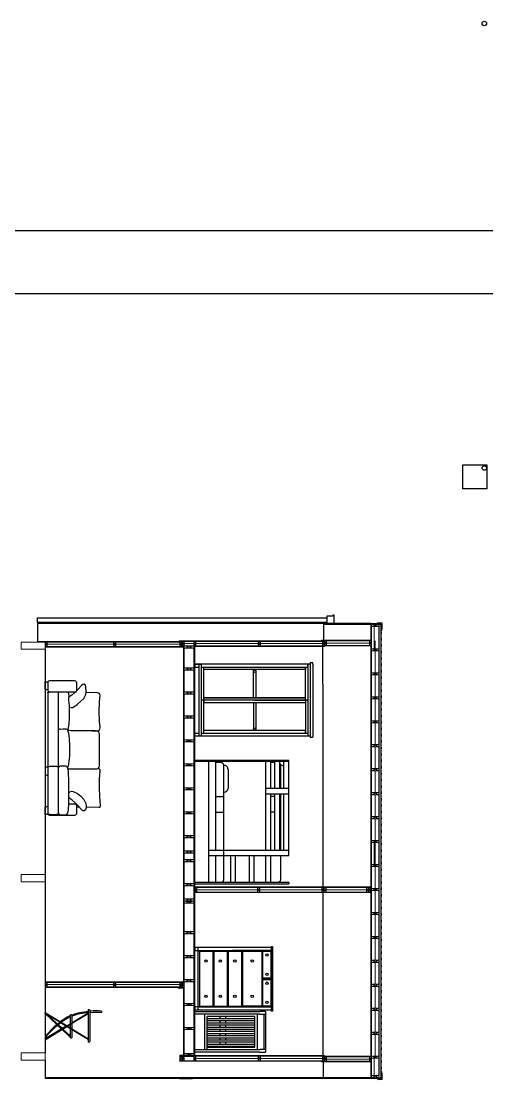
# Model space of a CAD drawing. Header units: millimetres. Extents: x -5545 to 6592, y -1722 to 1596.
# Drawn here: x 4386 to 5164, y -900 to 868 of the extents above; entities that cross this region are included whole.
import ezdxf

# ---------------------------------------------------------------- set-up
doc = ezdxf.new("R2010")
doc.units = ezdxf.units.MM
for name, color, linetype, lineweight in [('A-ANNO-SYMB', 3, 'Continuous', 18), ('A-DETL-MBND', 3, 'Continuous', 18), ('A-ELEV-IDEN', 3, 'Continuous', 18), ('A-ELEV-MBE2', 4, 'Continuous', 25), ('A-FURN', 8, 'Continuous', 18), ('A-WALL-PATT', 8, 'Continuous', 18), ('A-WALL-STUD', 3, 'Continuous', 18)]:
    doc.layers.add(name, color=color, linetype=linetype, lineweight=lineweight)
doc.layers.add('ANG010029 Angely Ludres Meridienne Object by Polantis 2012-T1', color=7, linetype='Continuous', true_color=0xf0dfcc)
doc.layers.add('ANG010029 Angely Ludres Meridienne Object by Polantis 2012-T2', color=7, linetype='Continuous', true_color=0x3b2222)
doc.layers.add('simona arzu 1', color=1, linetype='Continuous')

msp = doc.modelspace()

# ---------------------------------------------------------------- linework, layer by layer
at = {"color": 0}
for p, q in [((4890, -239.3), (4890, -176.2)), ((4426.3, -180.3), (4426.3, -855)), ((4970.3, -514.6), (4970.3, -524.2)), ((4971.3, -523.2), (4971.3, -515.6)), ((4784.3, -790.2), (4794.3, -790.2)), ((4794.3, -785.7), (4785.1, -785.7)), ((4791.4, -790.2), (4791.4, -849.2)), ((4794.3, -785.7), (4794.3, -790.2)), ((4794.3, -790.2), (4794.3, -849.2)), ((4674.5, -859.5), (4651.3, -859.5)), ((4651.3, -859.5), (4651.3, -860.6)), ((4651.3, -860.6), (4674.5, -860.6)), ((4784.3, -853.6), (4794.3, -853.6)), ((4794.3, -849.2), (4785.1, -849.2)), ((4794.3, -849.2), (4794.3, -853.6)), ((4426.3, -867), (4426.3, -898)), ((4651.3, -869.1), (4651.3, -868.1)), ((4674, -869.1), (4651.3, -869.1)), ((4891, -896.5), (4426.3, -896.5)), ((4650.6, -898), (4672.5, -898))]:
    msp.add_line(p, q, dxfattribs=at)
for p, q in [((4868.9, -205.7), (4676, -205.7)), ((4676, -205.7), (4683, -205.7)), ((4676, -205.7), (4676, -210.7)), ((4676, -210.7), (4683, -210.7)), ((4683, -205.7), (4683, -325.7)), ((4683, -205.7), (4687, -205.7)), ((4687, -205.7), (4687, -325.7)), ((4687, -210.7), (4864.9, -210.7)), ((4691, -265.7), (4691, -210.7)), ((4860.9, -265.7), (4860.9, -210.7)), ((4860.9, -210.7), (4860.9, -214.7)), ((4864.9, -210.7), (4864.9, -205.7)), ((4864.9, -205.7), (4864.9, -325.7)), ((4864.9, -210.7), (4864.9, -320.7)), ((4872.9, -203.7), (4868.9, -203.7)), ((4868.9, -203.7), (4868.9, -325.7)), ((4873, -203.7), (4872.9, -203.7)), ((4873, -205.7), (4873, -203.7)), ((4873, -205.7), (4873, -325.7)), ((4860.9, -214.7), (4691, -214.7)), ((4774, -261.7), (4774, -214.7)), ((4776, -214.7), (4778, -214.7)), ((4778, -214.7), (4778, -261.7)), ((4860.9, -261.7), (4691, -261.7)), ((4691, -261.7), (4860.9, -261.7)), ((4778, -261.7), (4774, -261.7)), ((4860.9, -265.7), (4860.9, -261.7)), ((4864.9, -265.7), (4687, -265.7)), ((4691, -320.7), (4691, -265.7)), ((4691, -265.7), (4691, -269.7)), ((4691, -269.7), (4860.9, -269.7)), ((4774, -269.7), (4774, -316.7)), ((4776, -265.7), (4864.9, -265.7)), ((4778, -269.7), (4778, -316.7)), ((4864.9, -265.7), (4860.9, -265.7)), ((4860.9, -265.7), (4860.9, -320.7)), ((4687, -316.7), (4687, -320.7)), ((4860.9, -316.7), (4691, -316.7)), ((4860.9, -320.7), (4860.9, -316.7)), ((4676, -325.7), (4676, -320.7)), ((4676, -320.7), (4683, -320.7)), ((4868.9, -325.7), (4676, -325.7)), ((4683, -325.7), (4676, -325.7)), ((4687, -320.7), (4864.9, -320.7)), ((4687, -320.7), (4691, -320.7)), ((4868.9, -325.7), (4868.9, -327.7)), ((4868.9, -327.7), (4872.9, -327.7)), ((4873, -327.7), (4872.9, -327.7)), ((4873, -325.7), (4873, -327.7)), ((4833, -366.4), (4676, -366.4)), ((4676, -366.4), (4676, -368.4)), ((4833, -368.4), (4676, -368.4)), ((4699.1, -368.4), (4699.1, -570.4)), ((4711.5, -516.7), (4711.5, -368.4)), ((4719.4, -370.1), (4711.5, -370.1)), ((4794.3, -368.4), (4794.3, -516.7)), ((4803, -413.4), (4803, -368.4)), ((4809.3, -370), (4803, -370)), ((4809.3, -368.4), (4809.3, -413.4)), ((4818, -413.4), (4818, -368.4)), ((4824.3, -368.4), (4824.3, -413.4)), ((4833, -368.4), (4833, -366.4)), ((4833, -525.4), (4833, -368.4)), ((4724.9, -565.7), (4724.9, -374.5)), ((4731.7, -381), (4731.7, -412.7)), ((4819.7, -413.4), (4819.7, -374.3)), ((4833, -413.4), (4794.3, -413.4)), ((4794.3, -422.1), (4833, -422.1)), ((4803, -516.7), (4803, -422.1)), ((4809.3, -422.1), (4809.3, -516.7)), ((4818, -516.7), (4818, -422.1)), ((4819.7, -516.7), (4819.7, -422.1)), ((4824.3, -422.1), (4824.3, -516.7)), ((4724.9, -427.1), (4711.5, -427.1)), ((4809.3, -426.9), (4803, -426.9)), ((4819.7, -426.9), (4818, -426.9)), ((4711.5, -452.7), (4724.9, -452.7)), ((4803, -452.5), (4809.3, -452.5)), ((4818, -452.5), (4819.7, -452.5)), ((4833, -516.7), (4699.1, -516.7)), ((4699.1, -525.4), (4833, -525.4)), ((4711.5, -570.4), (4711.5, -525.4)), ((4735.6, -525.4), (4735.6, -570.4)), ((4744.3, -570.4), (4744.3, -525.4)), ((4766.7, -525.4), (4766.7, -570.4)), ((4775.4, -570.4), (4775.4, -525.4)), ((4794.3, -525.4), (4794.3, -570.4)), ((4803, -570.4), (4803, -525.4)), ((4819.7, -565.6), (4819.7, -525.4)), ((4833, -570.4), (4676, -570.4)), ((4676, -570.4), (4676, -572.4)), ((4676, -572.4), (4833, -572.4)), ((4711.5, -570.1), (4719.4, -570.1)), ((4803, -570), (4814.3, -570)), ((4833, -570.4), (4833, -572.4)), ((4804, -679.2), (4676, -679.2)), ((4676, -679.2), (4676, -684.2)), ((4676, -684.2), (4683, -684.2)), ((4681, -679.2), (4681, -783.2)), ((4683, -684.2), (4804, -684.2)), ((4683, -684.2), (4723, -684.2)), ((4683, -684.2), (4705, -684.2)), ((4683, -684.2), (4707, -684.2)), ((4684, -685.2), (4684, -777.2)), ((4684, -685.2), (4706, -685.2)), ((4706, -685.2), (4706, -777.2)), ((4708, -685.2), (4708, -777.2)), ((4708, -685.2), (4730, -685.2)), ((4727, -684.2), (4749, -684.2)), ((4730, -685.2), (4730, -777.2)), ((4731, -684.2), (4755, -684.2)), ((4732, -685.2), (4732, -777.2)), ((4732, -685.2), (4754, -685.2)), ((4764, -684.2), (4739, -684.2)), ((4754, -685.2), (4754, -777.2)), ((4756, -685.2), (4756, -777.2)), ((4786, -684.2), (4761, -684.2)), ((4804, -684.2), (4786, -684.2)), ((4788, -685.2), (4788, -777.2)), ((4804, -684.2), (4789, -684.2)), ((4803, -685.2), (4790, -685.2)), ((4804, -684.2), (4803, -684.2)), ((4804, -785.2), (4804, -677.2)), ((4804, -677.2), (4806, -677.2)), ((4804, -677.2), (4804, -679.2)), ((4804, -684.2), (4804, -730.2)), ((4804, -684.2), (4804, -685.2)), ((4806, -677.2), (4806, -785.2)), ((4790, -730.2), (4803, -730.2)), ((4803, -730.2), (4790, -730.2)), ((4803, -732.2), (4790, -732.2)), ((4684, -777.2), (4706, -777.2)), ((4708, -777.2), (4730, -777.2)), ((4732, -777.2), (4754, -777.2)), ((4803, -777.2), (4790, -777.2)), ((4804, -778.2), (4804, -777.2)), ((4426.3, -788.2), (4426.3, -788.9)), ((4426.6, -789.5), (4446, -807.7)), ((4426.9, -787.9), (4447.1, -806.8)), ((4498.4, -789.6), (4463.9, -810.5)), ((4468.8, -806.1), (4468.8, -791.2)), ((4468.8, -806.1), (4468.8, -791.2)), ((4471.3, -804.6), (4471.3, -791.8)), ((4501.7, -785.6), (4502, -788.3)), ((4520.3, -785.2), (4520.3, -787.8)), ((4683, -778.2), (4676, -778.2)), ((4676, -778.2), (4676, -783.2)), ((4676, -783.2), (4804, -783.2)), ((4683, -778.2), (4804, -778.2)), ((4705, -778.2), (4727, -778.2)), ((4707, -778.2), (4731, -778.2)), ((4739, -778.2), (4714, -778.2)), ((4761, -778.2), (4736, -778.2)), ((4789, -778.2), (4764, -778.2)), ((4806, -785.2), (4804, -785.2)), ((4447.1, -808.8), (4453.9, -815.1)), ((4448.2, -807.8), (4455.1, -814.4)), ((4468.8, -813.5), (4468.8, -807.5)), ((4468.8, -813.5), (4468.8, -807.5)), ((4471.3, -815), (4471.3, -805.9)), ((4426.3, -827.7), (4426.3, -828.7)), ((4426.3, -829.2), (4426.3, -829.2)), ((4454.7, -816), (4468.8, -829.2)), ((4456, -815.2), (4468.8, -827.3)), ((4468.8, -829.2), (4468.8, -814.8)), ((4468.8, -829.8), (4468.8, -814.8)), ((4471.3, -829.2), (4471.3, -816.4))]:
    msp.add_line(p, q)
at = {"color": 1}
msp.add_xline((5840, 413.3), (1, 0), dxfattribs=at)
for points in [[(4788, -685.2), (4788, -777.2), (4756, -777.2), (4756, -685.2)], [(4803, -685.2), (4803, -730.2), (4790, -730.2), (4790, -685.2)], [(4803, -732.2), (4803, -777.2), (4790, -777.2), (4790, -732.2)]]:
    msp.add_lwpolyline(points, close=True)
for points in [[(4426.4, -789.2), (4426.3, -789.2), (4426.3, -787.8), (4426.5, -787.9)], [(4427.8, -788.7), (4451.7, -803.1)], [(4450.7, -803.9), (4431.9, -792.5)], [(4462.7, -809.8), (4498.4, -788.2), (4498.4, -789.2)], [(4461.6, -810.5), (4426.3, -831.8), (4426.3, -833.1), (4462.7, -811.1)], [(4498.4, -831.8), (4498.4, -832.7), (4452, -804.7)], [(4453, -803.9), (4498.4, -831.4)]]:
    msp.add_lwpolyline(points)
msp.add_lwpolyline([(4501.4, -784.3, 0.302776), (4498.4, -782.3), (4498.4, -837.3, 0.302776), (4501.4, -835.3)], format="xyb", close=True)
for centre, radius in [((4776, -217.6), 2), ((4776, -314), 2), ((4796.5, -691.6), 2), ((4695, -701.6), 2), ((4719, -701.6), 2), ((4743, -701.6), 2), ((4772, -701.6), 2), ((4796.5, -723.7), 2), ((4796.5, -738.6), 2), ((4695, -760.7), 2), ((4719, -760.7), 2), ((4743, -760.7), 2), ((4772, -760.7), 2), ((4796.5, -770.7), 2), ((4447, -807.7), 0.194), ((4462.7, -810.5), 0.201)]:
    msp.add_circle(centre, radius)
for centre, radius, start, end in [((4719.4, -375.8), 5.61, 12.7942, 90), ((4724.9, -381.3), 6.77, 357.7291, 90), ((4814.3, -375.6), 5.61, 12.7942, 47.8986), ((4819.7, -381.1), 6.77, 47.3732, 90), ((4724.9, -412.7), 6.78, 270.1313, 0), ((4719.4, -564.5), 5.6, 270, 347.6583), ((4814.3, -564.4), 5.6, 270, 347.6583), ((4426.8, -788.3), 0.451, 71.0087, 174.505), ((4427.3, -788.8), 0.959, 183.2401, 226.7383), ((4469.1, -795.9), 4.69, 60.9498, 92.664), ((4512.1, -848.3), 63.6, 82.5735, 99.4195), ((4512.9, -862.7), 75.3, 84.369, 98.3362), ((4428, -827.9), 1.64, 136.1279, 173.1405), ((4426.6, -828.6), 0.258, 192.3781, 303.4015), ((4468.9, -824.3), 5.51, 269.4041, 296.2418)]:
    msp.add_arc(centre, radius, start, end)
for points in [[(4468.8, -794.5), (4452.8, -801.5), (4439.8, -815.1), (4426.7, -828.8)], [(4468.8, -792.8), (4452.9, -799.6), (4439.8, -812.9), (4426.8, -826.7)], [(4498.4, -786.3), (4488.6, -787.1), (4479.2, -788.7), (4471.3, -791.8)], [(4498.4, -787.9), (4488.9, -788.7), (4479.8, -790.2), (4471.3, -793.5)], [(4501.8, -786), (4501.7, -786), (4501.5, -786), (4501.4, -786)], [(4501.9, -787.6), (4501.8, -787.6), (4501.6, -787.6), (4501.4, -787.6)]]:
    msp.add_open_spline(points, degree=3)
at = {"layer": 'A-ANNO-SYMB', "color": 0}
for points in [[(4987.8, -150), (4987.8, -150), (4989.1, -146.5), (4989.1, -136.5), (4983.5, -136.5), (4981.5, -135.8), (4981.5, -137.5)], [(4987.8, -885.8), (4987.8, -885.8), (4989.1, -889.3), (4989.1, -899.3), (4983.5, -899.3), (4981.5, -900), (4981.5, -898.3)]]:
    msp.add_lwpolyline(points, dxfattribs=at)
for centre, start, end in [((4994.2, -137.2), 184.183, 201.4187), ((4980.6, -142.6), 338.5813, 21.4187), ((4994.2, -147.9), 158.5813, 201.4187), ((4994.2, -158.6), 158.5813, 201.4187), ((4980.6, -153.3), 338.5813, 21.4187), ((4994.2, -169.3), 158.5813, 201.4187), ((4980.6, -164), 338.5813, 21.4187), ((4980.6, -174.6), 338.5813, 21.4187), ((4994.2, -180), 158.5813, 201.4187), ((4994.2, -190.7), 158.5813, 201.4187), ((4980.6, -185.3), 338.5813, 21.4187), ((4980.6, -196), 338.5813, 21.4187), ((4994.2, -201.4), 158.5813, 201.4187), ((4994.2, -212.1), 158.5813, 201.4187), ((4980.6, -206.7), 338.5813, 21.4187), ((4994.2, -222.8), 158.5813, 201.4187), ((4980.6, -217.4), 338.5813, 21.4187), ((4980.6, -228.1), 338.5813, 21.4187), ((4994.2, -233.5), 158.5813, 201.4187), ((4994.2, -244.2), 158.5813, 201.4187), ((4980.6, -238.8), 338.5813, 21.4187), ((4980.6, -249.5), 338.5813, 21.4187), ((4994.2, -254.8), 158.5813, 201.4187), ((4994.2, -265.5), 158.5813, 201.4187), ((4980.6, -260.2), 338.5813, 21.4187), ((4994.2, -276.2), 158.5813, 201.4187), ((4980.6, -270.9), 338.5813, 21.4187), ((4980.6, -281.6), 338.5813, 21.4187), ((4994.2, -286.9), 158.5813, 201.4187), ((4994.2, -297.6), 158.5813, 201.4187), ((4980.6, -292.3), 338.5813, 21.4187), ((4980.6, -303), 338.5813, 21.4187), ((4994.2, -308.3), 158.5813, 201.4187), ((4994.2, -319), 158.5813, 201.4187), ((4980.6, -313.7), 338.5813, 21.4187), ((4994.2, -329.7), 158.5813, 201.4187), ((4980.6, -324.3), 338.5813, 21.4187), ((4980.6, -335), 338.5813, 21.4187), ((4994.2, -340.4), 158.5813, 201.4187), ((4994.2, -351.1), 158.5813, 201.4187), ((4980.6, -345.7), 338.5813, 21.4187), ((4994.2, -361.8), 158.5813, 201.4187), ((4994.2, -372.5), 158.5813, 201.4187), ((4980.6, -356.4), 338.5813, 21.4187), ((4980.6, -367.1), 338.5813, 21.4187), ((4994.2, -383.2), 158.5813, 201.4187), ((4980.6, -377.8), 338.5813, 21.4187), ((4980.6, -388.5), 338.5813, 21.4187), ((4994.2, -393.9), 158.5813, 201.4187), ((4994.2, -404.5), 158.5813, 201.4187), ((4980.6, -399.2), 338.5813, 21.4187), ((4994.2, -415.2), 158.5813, 201.4187), ((4994.2, -425.9), 158.5813, 201.4187), ((4980.6, -409.9), 338.5813, 21.4187), ((4980.6, -420.6), 338.5813, 21.4187), ((4994.2, -436.6), 158.5813, 201.4187), ((4980.6, -431.3), 338.5813, 21.4187), ((4980.6, -442), 338.5813, 21.4187), ((4994.2, -447.3), 158.5813, 201.4187), ((4994.2, -458), 158.5813, 201.4187), ((4980.6, -452.7), 338.5813, 21.4187), ((4994.2, -468.7), 158.5813, 201.4187), ((4994.2, -479.4), 158.5813, 201.4187), ((4980.6, -463.4), 338.5813, 21.4187), ((4980.6, -474.1), 338.5813, 21.4187), ((4994.2, -490.1), 158.5813, 201.4187), ((4980.6, -484.7), 338.5813, 21.4187), ((4980.6, -495.4), 338.5813, 21.4187), ((4994.2, -500.8), 158.5813, 201.4187), ((4994.2, -511.5), 158.5813, 201.4187), ((4980.6, -506.1), 338.5813, 21.4187), ((4994.2, -522.2), 158.5813, 201.4187), ((4994.2, -532.9), 158.5813, 201.4187), ((4980.6, -516.8), 338.5813, 21.4187), ((4980.6, -527.5), 338.5813, 21.4187), ((4994.2, -543.6), 158.5813, 201.4187), ((4980.6, -538.2), 338.5813, 21.4187), ((4980.6, -548.9), 338.5813, 21.4187), ((4994.2, -554.3), 158.5813, 201.4187), ((4994.2, -564.9), 158.5813, 201.4187), ((4980.6, -559.6), 338.5813, 21.4187), ((4994.2, -575.6), 158.5813, 201.4187), ((4980.6, -570.3), 338.5813, 21.4187), ((4980.6, -581), 338.5813, 21.4187), ((4994.2, -586.3), 158.5813, 201.4187), ((4994.2, -597), 158.5813, 201.4187), ((4980.6, -591.7), 338.5813, 21.4187), ((4980.6, -602.4), 338.5813, 21.4187), ((4994.2, -607.7), 158.5813, 201.4187), ((4994.2, -618.4), 158.5813, 201.4187), ((4980.6, -613.1), 338.5813, 21.4187), ((4994.2, -629.1), 158.5813, 201.4187), ((4980.6, -623.8), 338.5813, 21.4187), ((4980.6, -634.4), 338.5813, 21.4187), ((4994.2, -639.8), 158.5813, 201.4187), ((4994.2, -650.5), 158.5813, 201.4187), ((4980.6, -645.1), 338.5813, 21.4187), ((4980.6, -655.8), 338.5813, 21.4187), ((4994.2, -661.2), 158.5813, 201.4187), ((4994.2, -671.9), 158.5813, 201.4187), ((4980.6, -666.5), 338.5813, 21.4187), ((4994.2, -682.6), 158.5813, 201.4187), ((4980.6, -677.2), 338.5813, 21.4187), ((4980.6, -687.9), 338.5813, 21.4187), ((4994.2, -693.3), 158.5813, 201.4187), ((4994.2, -704), 158.5813, 201.4187), ((4980.6, -698.6), 338.5813, 21.4187), ((4980.6, -709.3), 338.5813, 21.4187), ((4994.2, -714.6), 158.5813, 201.4187), ((4994.2, -725.3), 158.5813, 201.4187), ((4980.6, -720), 338.5813, 21.4187), ((4994.2, -736), 158.5813, 201.4187), ((4980.6, -730.7), 338.5813, 21.4187), ((4980.6, -741.4), 338.5813, 21.4187), ((4994.2, -746.7), 158.5813, 201.4187), ((4994.2, -757.4), 158.5813, 201.4187), ((4980.6, -752.1), 338.5813, 21.4187), ((4980.6, -762.8), 338.5813, 21.4187), ((4994.2, -768.1), 158.5813, 201.4187), ((4994.2, -778.8), 158.5813, 201.4187), ((4980.6, -773.5), 338.5813, 21.4187), ((4994.2, -789.5), 158.5813, 201.4187), ((4980.6, -784.2), 338.5813, 21.4187), ((4980.6, -794.8), 338.5813, 21.4187), ((4994.2, -800.2), 158.5813, 201.4187), ((4994.2, -810.9), 158.5813, 201.4187), ((4980.6, -805.5), 338.5813, 21.4187), ((4994.2, -821.6), 158.5813, 201.4187), ((4994.2, -832.3), 158.5813, 201.4187), ((4980.6, -816.2), 338.5813, 21.4187), ((4980.6, -826.9), 338.5813, 21.4187), ((4994.2, -843), 158.5813, 201.4187), ((4980.6, -837.6), 338.5813, 21.4187), ((4980.6, -848.3), 338.5813, 21.4187), ((4994.2, -853.7), 158.5813, 201.4187), ((4994.2, -864.4), 158.5813, 201.4187), ((4980.6, -859), 338.5813, 21.4187), ((4994.2, -875), 158.5813, 201.4187), ((4994.2, -885.7), 158.5813, 201.4187), ((4980.6, -869.7), 338.5813, 21.4187), ((4980.6, -880.4), 338.5813, 21.4187), ((4994.2, -896.4), 158.5813, 201.4187), ((4980.6, -891.1), 338.5813, 21.4187)]:
    msp.add_arc(centre, 7.32, start, end, dxfattribs=at)
at = {"layer": 'A-DETL-MBND', "color": 0}
for p, q in [((4970.3, -165.7), (4970.3, -139.3)), ((4971.3, -166.7), (4971.3, -142.9)), ((4975.8, -179.3), (4975.8, -142.9)), ((4429.9, -168.8), (4653.5, -168.8)), ((4676, -175.2), (4892.7, -175.2)), ((4676, -176.2), (4892.7, -176.2)), ((4970.3, -175.2), (4970.3, -514.6)), ((4971.3, -174.2), (4971.3, -515.6)), ((4970.3, -860.6), (4970.3, -524.2)), ((4971.3, -860.6), (4971.3, -523.2)), ((4658.5, -558.4), (4658.5, -559.4)), ((4676, -577.8), (4970.3, -577.8)), ((4676, -578.8), (4963.1, -578.8)), ((4676, -586.3), (4963.1, -586.3)), ((4676, -587.3), (4970.3, -587.3)), ((4429.9, -744.8), (4651.3, -744.8)), ((4648.5, -745.9), (4648.5, -746.9)), ((4648.5, -746.9), (4658.5, -746.9)), ((4676, -859.5), (4892.7, -859.6)), ((4676, -860.6), (4892.7, -860.6)), ((4975.8, -864.1), (4975.8, -892.9)), ((4674, -869.1), (4892.7, -869.1)), ((4970.3, -870.1), (4970.3, -896.5)), ((4971.3, -870.1), (4971.3, -892.9))]:
    msp.add_line(p, q, dxfattribs=at)
for points in [[(4413.3, -168.8), (4413.3, -167.7), (4654.9, -167.7)], [(4426.3, -176.3), (4658.5, -176.3)], [(4649.9, -167.7), (4649.9, -166.7), (4892.7, -166.7)], [(4658.5, -167.7), (4892.7, -167.7)], [(4658.5, -175.2), (4658.5, -857)], [(4674.5, -175.2), (4674.5, -860.6)], [(4676, -175.2), (4676, -860.6)], [(4887.7, -166.7), (4887.7, -165.7), (4971.3, -165.7)], [(4892.7, -167.7), (4892.7, -166.7)], [(4892.7, -174.2), (4892.7, -175.2), (4971.3, -175.2)], [(4892.7, -175.2), (4892.7, -176.2)], [(4896.3, -166.7), (4971.3, -166.7)], [(4896.3, -174.2), (4967.7, -174.2)], [(4658.5, -177.3), (4426.3, -177.3)], [(4657.5, -177.3), (4657.5, -558.4)], [(4975.8, -540.3), (4975.8, -503.8)], [(4657.5, -558.4), (4657.5, -738.4)], [(4657.5, -736.3), (4426.3, -736.3)], [(4426.3, -737.3), (4657.5, -737.3)], [(4426.3, -744.8), (4426.3, -745.9), (4654.9, -745.9)], [(4657.5, -746.9), (4657.5, -859.5)], [(4892.7, -860.6), (4892.7, -859.6)], [(4892.7, -861.6), (4892.7, -860.6), (4971.3, -860.6)], [(4896.3, -861.6), (4971.3, -861.6)], [(4674.5, -868.1), (4892.7, -868.1)], [(4887.7, -869.1), (4887.7, -870.1), (4971.3, -870.1)], [(4896.3, -869.1), (4971.3, -869.1)], [(4971.3, -870.1), (4971.3, -869.1)]]:
    msp.add_lwpolyline(points, dxfattribs=at)
at = {"layer": 'A-ELEV-IDEN', "color": 0}
for points in [[(4426.3, -168.8), (4426.3, -180.8), (4386.3, -180.8), (4386.3, -168.8)], [(4426.3, -557.1), (4426.3, -569.1), (4386.3, -569.1), (4386.3, -557.1)], [(4426.3, -855), (4426.3, -867), (4386.3, -867), (4386.3, -855)]]:
    msp.add_lwpolyline(points, close=True, dxfattribs=at)
at = {"layer": 'A-ELEV-MBE2', "color": 0}
for p, q in [((4413.3, -135.8), (4413.3, -128.2)), ((4891, -137.8), (4413.3, -137.8)), ((4891, -137.8), (4891, -165.7)), ((4890, -239.3), (4890, -577.8)), ((4890, -587.3), (4889.9, -859.6)), ((4891, -898), (4891, -870.1)), ((4650.6, -898), (4426.3, -898)), ((4891, -898), (4672.5, -898))]:
    msp.add_line(p, q, dxfattribs=at)
at = {"layer": 'A-ELEV-MBE2', "color": 0, "ltscale": 0.05}
msp.add_lwpolyline([(5123.7, 127.2), (5163.7, 127.2), (5163.7, 87.2), (5123.7, 87.2)], close=True, dxfattribs=at)
at = {"layer": 'A-ELEV-MBE2', "color": 0}
for points in [[(4908.9, -137.8), (4908.9, -123.7), (4906.9, -123.7), (4906.9, -125.7), (4896.5, -125.7), (4896.5, -137.8)], [(4413.3, -128.2), (4896.5, -128.2)], [(4896.5, -135.8), (4413.3, -135.8)], [(4413.3, -137.8), (4413.3, -167.7)], [(4969.8, -137.8), (4891, -137.8)], [(4969.8, -139.3), (4891, -139.3)], [(4983.3, -139.3), (4983.3, -892.9)], [(4986.9, -139.3), (4986.9, -898)], [(4969.8, -896.5), (4891, -896.5)], [(4969.8, -898), (4891, -898)]]:
    msp.add_lwpolyline(points, dxfattribs=at)
at = {"layer": 'A-ELEV-MBE2', "color": 0, "ltscale": 0.05}
for centre in [(5159.5, 864.7), (5159.5, 122)]:
    msp.add_circle(centre, 3.75, dxfattribs=at)
at = {"layer": 'A-FURN', "color": 0}
for p, q in [((4432.8, -177.3), (4426.3, -177.3)), ((4432.8, -177.3), (4509.7, -177.3)), ((4510.5, -177.3), (4515.5, -177.3)), ((4426.3, -389.4), (4426.3, -335.4)), ((4426.3, -494.6), (4426.3, -440.6)), ((4426.3, -614.4), (4426.3, -591.9)), ((4426.3, -700.7), (4426.3, -645.6)), ((4426.3, -739.4), (4426.3, -747))]:
    msp.add_line(p, q, dxfattribs=at)
for points in [[(4426.3, -177.3), (4426.3, -180.3)], [(4426.3, -257.3), (4426.3, -254.3)]]:
    msp.add_lwpolyline(points, dxfattribs=at)
at = {"layer": 'A-WALL-PATT', "color": 0, "ltscale": 0.1}
for p, q in [((4429.9, -172.5), (4539.9, -172.5)), ((4544.9, -172.5), (4651.3, -172.5)), ((4658.5, -171.4), (4674.5, -171.4)), ((4678.1, -171.4), (4781.4, -171.4)), ((4786.4, -171.4), (4889.1, -171.4)), ((4896.3, -170.4), (4967.7, -170.4)), ((4895.3, -582.5), (4963.1, -582.5)), ((4429.9, -741), (4539.9, -741)), ((4544.9, -741), (4651.3, -741)), ((4679.5, -864.4), (4781.4, -864.4)), ((4786.4, -864.4), (4889.1, -864.4)), ((4896.3, -865.4), (4967.7, -865.4))]:
    msp.add_line(p, q, dxfattribs=at)
at = {"layer": 'A-WALL-PATT', "color": 0, "ltscale": 0.15}
for p, q in [((4977.3, -179.3), (4977.3, -166.7)), ((4977.3, -219.3), (4977.3, -184.3)), ((4977.3, -259.3), (4977.3, -224.3)), ((4977.3, -299.4), (4977.3, -264.4)), ((4977.3, -339.4), (4977.3, -304.4)), ((4977.3, -379.4), (4977.3, -344.4)), ((4977.3, -419.5), (4977.3, -384.4)), ((4977.3, -459.5), (4977.3, -424.5)), ((4977.3, -499.5), (4977.3, -464.5)), ((4977.3, -539.6), (4977.3, -504.5)), ((4977.3, -579.6), (4977.3, -544.6)), ((4977.3, -619.6), (4977.3, -584.6)), ((4977.3, -659.7), (4977.3, -624.6)), ((4977.3, -699.7), (4977.3, -664.7)), ((4977.3, -739.7), (4977.3, -704.7)), ((4977.3, -779.7), (4977.3, -744.7)), ((4977.3, -819.8), (4977.3, -784.8)), ((4977.3, -859.8), (4977.3, -824.8))]:
    msp.add_line(p, q, dxfattribs=at)
at = {"layer": 'A-WALL-PATT', "color": 0, "ltscale": 0.1}
for points in [[(4679.7, -582.5), (4781.4, -582.5)], [(4785.4, -582.5), (4888.1, -582.5)]]:
    msp.add_lwpolyline(points, dxfattribs=at)
at = {"layer": 'A-WALL-STUD', "color": 0}
for p, q in [((4426.3, -168.8), (4429.9, -176.3)), ((4426.3, -176.3), (4429.9, -168.8)), ((4540.6, -168.8), (4544.2, -176.3)), ((4540.6, -176.3), (4544.2, -168.8)), ((4651.3, -168.8), (4654.9, -176.3)), ((4651.3, -176.3), (4654.9, -168.8)), ((4654.9, -167.7), (4658.5, -175.2)), ((4654.9, -175.2), (4658.5, -167.7)), ((4674.5, -167.7), (4678.1, -175.2)), ((4674.5, -175.2), (4678.1, -167.7)), ((4782.1, -167.7), (4785.7, -175.2)), ((4782.1, -175.2), (4785.7, -167.7)), ((4889.1, -167.7), (4892.7, -175.2)), ((4889.1, -175.2), (4892.7, -167.7)), ((4892.7, -166.7), (4896.3, -174.2)), ((4892.7, -174.2), (4896.3, -166.7)), ((4967.7, -166.7), (4971.3, -174.2)), ((4967.7, -174.2), (4971.3, -166.7)), ((4676, -586.3), (4679.6, -578.8)), ((4676, -578.8), (4679.6, -586.3)), ((4781.1, -586.3), (4784.7, -578.8)), ((4781.1, -578.8), (4784.7, -586.3)), ((4888.1, -586.3), (4891.7, -578.8)), ((4888.1, -578.8), (4891.7, -586.3)), ((4891.7, -586.3), (4895.3, -578.8)), ((4891.7, -578.8), (4895.3, -586.3)), ((4963.1, -586.3), (4963.1, -578.8)), ((4963.1, -578.8), (4966.7, -578.8)), ((4963.1, -586.3), (4966.7, -578.8)), ((4963.1, -578.8), (4966.7, -586.3)), ((4966.7, -578.8), (4966.7, -586.3)), ((4966.7, -586.3), (4966.7, -578.8)), ((4966.7, -578.8), (4970.3, -578.8)), ((4966.7, -586.3), (4970.3, -578.8)), ((4966.7, -578.8), (4970.3, -586.3)), ((4983.3, -580.3), (4971.3, -580.3)), ((4983.3, -580.3), (4971.3, -583.9)), ((4971.3, -580.3), (4983.3, -583.9)), ((4983.3, -583.9), (4983.3, -580.3)), ((4966.7, -586.3), (4963.1, -586.3)), ((4970.3, -586.3), (4966.7, -586.3)), ((4971.3, -583.9), (4983.3, -583.9)), ((4426.3, -744.8), (4429.9, -737.3)), ((4426.3, -737.3), (4429.9, -744.8)), ((4540.6, -744.8), (4544.2, -737.3)), ((4540.6, -737.3), (4544.2, -744.8)), ((4651.3, -744.8), (4654.9, -737.3)), ((4651.3, -737.3), (4654.9, -744.8)), ((4654.9, -745.9), (4658.5, -738.4)), ((4654.9, -738.4), (4658.5, -745.9)), ((4654.9, -868.1), (4651.3, -860.6)), ((4654.9, -860.6), (4651.3, -868.1)), ((4658.5, -868.1), (4654.9, -860.6)), ((4658.5, -860.6), (4654.9, -868.1)), ((4674.5, -868.1), (4678.1, -860.6)), ((4674.5, -860.6), (4678.1, -868.1)), ((4782.1, -868.1), (4785.7, -860.6)), ((4782.1, -860.6), (4785.7, -868.1)), ((4889.1, -868.1), (4892.7, -860.6)), ((4889.1, -860.6), (4892.7, -868.1)), ((4892.7, -869.1), (4896.3, -861.6)), ((4892.7, -861.6), (4896.3, -869.1)), ((4967.7, -869.1), (4971.3, -861.6)), ((4967.7, -861.6), (4971.3, -869.1))]:
    msp.add_line(p, q, dxfattribs=at)
for points in [[(4986.9, -139.3), (4971.3, -139.3), (4969.8, -139.3), (4969.8, -137.8), (4986.9, -137.8), (4986.9, -139.3)], [(4983.3, -139.3), (4971.3, -142.9)], [(4971.3, -139.3), (4983.3, -142.9)], [(4674.5, -178.8), (4658.5, -178.8), (4658.5, -175.2), (4674.5, -175.2), (4674.5, -178.8)], [(4674.5, -175.2), (4658.5, -178.8)], [(4674.5, -178.8), (4658.5, -175.2)], [(4983.3, -180), (4971.3, -183.6)], [(4971.3, -180), (4983.3, -183.6)], [(4674.5, -215.5), (4658.5, -215.5), (4658.5, -211.9), (4674.5, -211.9), (4674.5, -215.5)], [(4674.5, -211.9), (4658.5, -215.5)], [(4674.5, -215.5), (4658.5, -211.9)], [(4983.3, -220), (4971.3, -223.6)], [(4971.3, -220), (4983.3, -223.6)], [(4674.5, -255.5), (4658.5, -255.5), (4658.5, -251.9), (4674.5, -251.9), (4674.5, -255.5)], [(4674.5, -251.9), (4658.5, -255.5)], [(4674.5, -255.5), (4658.5, -251.9)], [(4983.3, -260), (4971.3, -263.7)], [(4971.3, -260), (4983.3, -263.7)], [(4674.5, -295.6), (4658.5, -295.6), (4658.5, -292), (4674.5, -292), (4674.5, -295.6)], [(4674.5, -292), (4658.5, -295.6)], [(4674.5, -295.6), (4658.5, -292)], [(4983.3, -300.1), (4971.3, -303.7)], [(4971.3, -300.1), (4983.3, -303.7)], [(4674.5, -335.6), (4658.5, -335.6), (4658.5, -332), (4674.5, -332), (4674.5, -335.6)], [(4674.5, -332), (4658.5, -335.6)], [(4674.5, -335.6), (4658.5, -332)], [(4983.3, -340.1), (4971.3, -343.7)], [(4971.3, -340.1), (4983.3, -343.7)], [(4674.5, -375.6), (4658.5, -375.6), (4658.5, -372), (4674.5, -372), (4674.5, -375.6)], [(4674.5, -372), (4658.5, -375.6)], [(4674.5, -375.6), (4658.5, -372)], [(4983.3, -380.1), (4971.3, -383.7)], [(4971.3, -380.1), (4983.3, -383.7)], [(4674.5, -415.7), (4658.5, -415.7), (4658.5, -412.1), (4674.5, -412.1), (4674.5, -415.7)], [(4674.5, -412.1), (4658.5, -415.7)], [(4674.5, -415.7), (4658.5, -412.1)], [(4983.3, -420.2), (4971.3, -423.8)], [(4971.3, -420.2), (4983.3, -423.8)], [(4674.5, -455.7), (4658.5, -455.7), (4658.5, -452.1), (4674.5, -452.1), (4674.5, -455.7)], [(4674.5, -452.1), (4658.5, -455.7)], [(4674.5, -455.7), (4658.5, -452.1)], [(4983.3, -460.2), (4971.3, -463.8)], [(4971.3, -460.2), (4983.3, -463.8)], [(4674.5, -495.7), (4658.5, -495.7), (4658.5, -492.1), (4674.5, -492.1), (4674.5, -495.7)], [(4674.5, -492.1), (4658.5, -495.7)], [(4674.5, -495.7), (4658.5, -492.1)], [(4983.3, -500.2), (4971.3, -503.8)], [(4971.3, -500.2), (4983.3, -503.8)], [(4674.5, -521.2), (4658.5, -521.2), (4658.5, -517.6), (4674.5, -517.6), (4674.5, -521.2)], [(4674.5, -517.6), (4658.5, -521.2)], [(4674.5, -521.2), (4658.5, -517.6)], [(4674.5, -535.8), (4658.5, -535.8), (4658.5, -532.2), (4674.5, -532.2), (4674.5, -535.8)], [(4674.5, -532.2), (4658.5, -535.8)], [(4674.5, -535.8), (4658.5, -532.2)], [(4983.3, -540.3), (4971.3, -543.9)], [(4971.3, -540.3), (4983.3, -543.9)], [(4674.5, -575.8), (4658.5, -575.8), (4658.5, -572.2), (4674.5, -572.2), (4674.5, -575.8)], [(4674.5, -572.2), (4658.5, -575.8)], [(4674.5, -575.8), (4658.5, -572.2)], [(4674.5, -601.5), (4658.5, -601.5), (4658.5, -597.9), (4674.5, -597.9), (4674.5, -601.5)], [(4674.5, -597.9), (4658.5, -601.5)], [(4674.5, -601.5), (4658.5, -597.9)], [(4674.5, -605.1), (4658.5, -605.1), (4658.5, -601.5), (4674.5, -601.5), (4674.5, -605.1)], [(4674.5, -601.5), (4658.5, -605.1)], [(4674.5, -605.1), (4658.5, -601.5)], [(4983.3, -620.3), (4971.3, -623.9)], [(4971.3, -620.3), (4983.3, -623.9)], [(4674.5, -656.1), (4658.5, -656.1), (4658.5, -652.5), (4674.5, -652.5), (4674.5, -656.1)], [(4674.5, -652.5), (4658.5, -656.1)], [(4674.5, -656.1), (4658.5, -652.5)], [(4983.3, -660.4), (4971.3, -664)], [(4971.3, -660.4), (4983.3, -664)], [(4674.5, -696.1), (4658.5, -696.1), (4658.5, -692.5), (4674.5, -692.5), (4674.5, -696.1)], [(4674.5, -692.5), (4658.5, -696.1)], [(4674.5, -696.1), (4658.5, -692.5)], [(4983.3, -700.4), (4971.3, -704)], [(4971.3, -700.4), (4983.3, -704)], [(4674.5, -736.1), (4658.5, -736.1), (4658.5, -732.5), (4674.5, -732.5), (4674.5, -736.1)], [(4674.5, -732.5), (4658.5, -736.1)], [(4674.5, -736.1), (4658.5, -732.5)], [(4983.3, -740.4), (4971.3, -744)], [(4971.3, -740.4), (4983.3, -744)], [(4674.5, -776.1), (4658.5, -776.1), (4658.5, -772.5), (4674.5, -772.5), (4674.5, -776.1)], [(4674.5, -772.5), (4658.5, -776.1)], [(4674.5, -776.1), (4658.5, -772.5)], [(4983.3, -780.4), (4971.3, -784.1)], [(4971.3, -780.4), (4983.3, -784.1)], [(4674.5, -816.2), (4658.5, -816.2), (4658.5, -812.6), (4674.5, -812.6), (4674.5, -816.2)], [(4674.5, -812.6), (4658.5, -816.2)], [(4674.5, -816.2), (4658.5, -812.6)], [(4983.3, -820.5), (4971.3, -824.1)], [(4971.3, -820.5), (4983.3, -824.1)], [(4674.5, -859.5), (4658.5, -859.5), (4658.5, -855.9), (4674.5, -855.9), (4674.5, -859.5)], [(4674.5, -855.9), (4658.5, -859.5)], [(4674.5, -859.5), (4658.5, -855.9)], [(4983.3, -860.5), (4971.3, -864.1)], [(4971.3, -860.5), (4983.3, -864.1)], [(4986.9, -896.5), (4971.3, -896.5), (4969.8, -896.5), (4969.8, -898), (4986.9, -898), (4986.9, -896.5)], [(4983.3, -892.9), (4971.3, -896.5)], [(4971.3, -892.9), (4983.3, -896.5)]]:
    msp.add_lwpolyline(points, dxfattribs=at)
for points in [[(4983.3, -142.9), (4983.3, -139.3), (4971.3, -139.3), (4971.3, -142.9)], [(4426.3, -168.8), (4426.3, -176.3), (4429.9, -176.3), (4429.9, -168.8)], [(4540.6, -168.8), (4540.6, -176.3), (4544.2, -176.3), (4544.2, -168.8)], [(4651.3, -168.8), (4651.3, -176.3), (4654.9, -176.3), (4654.9, -168.8)], [(4654.9, -167.7), (4654.9, -175.2), (4658.5, -175.2), (4658.5, -167.7)], [(4674.5, -167.7), (4674.5, -175.2), (4678.1, -175.2), (4678.1, -167.7)], [(4782.1, -167.7), (4782.1, -175.2), (4785.7, -175.2), (4785.7, -167.7)], [(4889.1, -167.7), (4889.1, -175.2), (4892.7, -175.2), (4892.7, -167.7)], [(4892.7, -166.7), (4892.7, -174.2), (4896.3, -174.2), (4896.3, -166.7)], [(4967.7, -166.7), (4967.7, -174.2), (4971.3, -174.2), (4971.3, -166.7)], [(4983.3, -183.6), (4983.3, -180), (4971.3, -180), (4971.3, -183.6)], [(4983.3, -223.6), (4983.3, -220), (4971.3, -220), (4971.3, -223.6)], [(4983.3, -263.7), (4983.3, -260), (4971.3, -260), (4971.3, -263.7)], [(4983.3, -303.7), (4983.3, -300.1), (4971.3, -300.1), (4971.3, -303.7)], [(4983.3, -343.7), (4983.3, -340.1), (4971.3, -340.1), (4971.3, -343.7)], [(4983.3, -383.7), (4983.3, -380.1), (4971.3, -380.1), (4971.3, -383.7)], [(4983.3, -423.8), (4983.3, -420.2), (4971.3, -420.2), (4971.3, -423.8)], [(4983.3, -463.8), (4983.3, -460.2), (4971.3, -460.2), (4971.3, -463.8)], [(4983.3, -503.8), (4983.3, -500.2), (4971.3, -500.2), (4971.3, -503.8)], [(4983.3, -543.9), (4983.3, -540.3), (4971.3, -540.3), (4971.3, -543.9)], [(4676, -586.3), (4676, -578.8), (4679.6, -578.8), (4679.6, -586.3)], [(4781.1, -586.3), (4781.1, -578.8), (4784.7, -578.8), (4784.7, -586.3)], [(4888.1, -586.3), (4888.1, -578.8), (4891.7, -578.8), (4891.7, -586.3)], [(4891.7, -586.3), (4891.7, -578.8), (4895.3, -578.8), (4895.3, -586.3)], [(4983.3, -623.9), (4983.3, -620.3), (4971.3, -620.3), (4971.3, -623.9)], [(4983.3, -664), (4983.3, -660.4), (4971.3, -660.4), (4971.3, -664)], [(4983.3, -704), (4983.3, -700.4), (4971.3, -700.4), (4971.3, -704)], [(4426.3, -744.8), (4426.3, -737.3), (4429.9, -737.3), (4429.9, -744.8)], [(4540.6, -744.8), (4540.6, -737.3), (4544.2, -737.3), (4544.2, -744.8)], [(4651.3, -744.8), (4651.3, -737.3), (4654.9, -737.3), (4654.9, -744.8)], [(4654.9, -745.9), (4654.9, -738.4), (4658.5, -738.4), (4658.5, -745.9)], [(4983.3, -744), (4983.3, -740.4), (4971.3, -740.4), (4971.3, -744)], [(4983.3, -784.1), (4983.3, -780.4), (4971.3, -780.4), (4971.3, -784.1)], [(4983.3, -824.1), (4983.3, -820.5), (4971.3, -820.5), (4971.3, -824.1)], [(4654.9, -868.1), (4654.9, -860.6), (4651.3, -860.6), (4651.3, -868.1)], [(4658.5, -868.1), (4658.5, -860.6), (4654.9, -860.6), (4654.9, -868.1)], [(4674.5, -868.1), (4674.5, -860.6), (4678.1, -860.6), (4678.1, -868.1)], [(4782.1, -868.1), (4782.1, -860.6), (4785.7, -860.6), (4785.7, -868.1)], [(4889.1, -868.1), (4889.1, -860.6), (4892.7, -860.6), (4892.7, -868.1)], [(4892.7, -869.1), (4892.7, -861.6), (4896.3, -861.6), (4896.3, -869.1)], [(4967.7, -869.1), (4967.7, -861.6), (4971.3, -861.6), (4971.3, -869.1)], [(4983.3, -864.1), (4983.3, -860.5), (4971.3, -860.5), (4971.3, -864.1)], [(4983.3, -896.5), (4983.3, -892.9), (4971.3, -892.9), (4971.3, -896.5)]]:
    msp.add_lwpolyline(points, close=True, dxfattribs=at)
at = {"layer": 'ANG010029 Angely Ludres Meridienne Object by Polantis 2012-T1', "color": 6}
for points in [[(4430.9, -235.5), (4431.1, -234.8), (4432.3, -233.6), (4433.9, -233.2), (4475.2, -233.2), (4476.8, -233.6), (4478, -234.8), (4478.4, -236.4), (4478.4, -249.4), (4478, -251), (4476.8, -252.2), (4475.2, -252.6), (4448.1, -252.6)], [(4493.5, -240.6), (4491.7, -239), (4489.1, -239.4), (4486.8, -241.2), (4481.4, -247.5), (4478, -251), (4476.1, -252.9), (4471, -257.3), (4466.1, -260.7)], [(4466.9, -277.2), (4470, -278.3), (4472.8, -277.8), (4479.6, -273.3), (4485.9, -267.7), (4490.8, -263), (4494.2, -256.5), (4495, -251.7), (4494.4, -243.7), (4493.5, -240.6)], [(4430.6, -253), (4430.7, -252.8), (4430.8, -252.7), (4431.1, -252.5), (4431.5, -252.4), (4432, -252.3), (4432.6, -252.3)], [(4430.6, -253), (4430.6, -455.7), (4430.7, -455.9), (4430.8, -456.1)], [(4430.7, -249.1), (4430.7, -249.4), (4431.1, -251), (4432.3, -252.2), (4432.6, -252.3), (4433.3, -252.3)], [(4430.9, -456.1), (4431.5, -456.4), (4432, -456.4), (4432.6, -456.5), (4433.3, -456.5), (4434.1, -456.6), (4444.9, -456.6), (4445.7, -456.5), (4446.4, -456.5), (4447, -456.4), (4447.5, -456.4), (4447.9, -456.2), (4448.2, -456.1), (4448.4, -455.9), (4448.4, -455.8), (4448.4, -253)], [(4448.4, -253), (4448.4, -252.8), (4448.2, -252.7), (4447.9, -252.5), (4447.8, -252.5), (4447.5, -252.4), (4447, -252.4), (4446.4, -252.3), (4445.7, -252.3), (4444.9, -252.3), (4434.1, -252.3), (4433.3, -252.3)], [(4448.3, -252.8), (4448.4, -252.6)], [(4464.2, -315.7), (4464.6, -314.8), (4465.4, -311.9), (4465.9, -308.7), (4466.2, -304.6), (4466.7, -296.3), (4466.8, -292.1), (4466.9, -288), (4466.9, -283.8), (4467, -279.5), (4466.9, -275.3), (4466.9, -273.5), (4466.6, -271.5), (4466.2, -269.3), (4466, -267.1), (4465.6, -263.6), (4465.8, -261), (4466, -260.8), (4466.3, -260.5), (4466.2, -258.3), (4465.7, -255.1), (4465, -252.6)], [(4504.6, -317.2), (4509, -317.1), (4511.9, -317.2), (4513.9, -317), (4515.7, -316.5), (4517, -315.5), (4517.7, -313.8), (4517.9, -311.7), (4517.9, -309), (4517.4, -306.5), (4517.1, -301.2), (4516.8, -295.8), (4516.7, -290.5), (4516.7, -285.2), (4516.7, -279.9), (4516.9, -274.6), (4517.1, -269.2), (4517.5, -262.6), (4517.9, -258.7), (4517.7, -256.6), (4517, -254.9), (4515.6, -253.9), (4513.5, -253.4), (4494.8, -253.1)], [(4463.8, -378.8), (4464.3, -378), (4465.2, -375.4), (4466, -371.9), (4466.5, -367.9), (4466.9, -363.6), (4467.3, -359.3), (4467.5, -355.1), (4467.6, -350.8), (4467.6, -346.5), (4467.6, -342.3), (4467.4, -338.1), (4467.2, -333.8), (4466.8, -329.6), (4466.4, -325.4), (4465.8, -321.4), (4465, -318), (4464, -315.2), (4463, -314.7), (4461.3, -314.1), (4457.1, -314.2), (4455.6, -314.4), (4452.7, -314.8), (4451.3, -314.8), (4450.2, -314.4), (4448.8, -314), (4448.4, -312.5)], [(4448.8, -314), (4448.4, -315)], [(4463.9, -378.6), (4464.3, -379.6), (4465.6, -380.6), (4467.5, -380.6), (4469.5, -380.7), (4471.8, -380.7), (4478.6, -380.7), (4489.9, -380.6), (4499, -380.7), (4508, -380.6), (4512.4, -380.5), (4514.5, -380.2), (4515.1, -380), (4516.5, -377.9), (4516.9, -375.7), (4517.1, -370.5), (4517, -357.1), (4517, -343.8), (4517, -328), (4516.9, -322.8), (4516.5, -320.6), (4515.7, -319), (4514.3, -318), (4512.4, -317.5), (4510.3, -317.3), (4508, -317.3), (4503.5, -317.2), (4501.1, -317.2), (4499, -317.2), (4491.9, -317.1), (4487.3, -317), (4482.7, -316.9), (4477.7, -316.9), (4475.5, -316.9), (4472.4, -316.9), (4469, -316.8), (4466.7, -316.6), (4465.3, -316.4), (4464.6, -315.6), (4464.3, -315.4)], [(4465.3, -316.4), (4464.5, -316.5)], [(4448.4, -377.6), (4448.4, -377.4), (4448.2, -377.2), (4447.9, -377.1), (4447.5, -377), (4447, -376.9), (4446.4, -376.9), (4445.7, -376.8), (4444.9, -376.8), (4434.1, -376.8), (4433.3, -376.8), (4432.6, -376.9), (4432, -376.9), (4431.5, -377), (4431.1, -377.1), (4430.8, -377.2), (4430.7, -377.4), (4430.6, -377.6)], [(4448.4, -455), (4448.5, -455.4), (4449.5, -456.7), (4450.7, -457.4), (4452.1, -457.6), (4460.3, -457.6), (4461.6, -457.3), (4462.6, -456.7), (4463.4, -455.3), (4464.1, -454.1), (4464.7, -452), (4465.1, -449.3), (4465.4, -446.2), (4465.6, -442), (4465.7, -439.6), (4466, -429.7), (4466.1, -423.1), (4466.1, -419.9), (4466.1, -416.5), (4466.1, -413.3), (4466.1, -410), (4466.1, -406.7), (4466, -403.5), (4466, -400.2), (4465.8, -397), (4465.5, -390.5), (4465.4, -387.2), (4465.1, -384.2), (4464.7, -381.5), (4464.1, -379.4), (4463.4, -378.2), (4462.6, -377), (4461.5, -376.3), (4460.3, -376.1), (4452.2, -376.1), (4450.7, -376.3), (4449.5, -376.9), (4448.5, -378.1), (4448.4, -378.5)], [(4448.4, -377), (4448.7, -378)], [(4464.6, -381.3), (4465.5, -380.5)], [(4494.8, -444), (4515.9, -444.7), (4517.5, -444.3), (4518.6, -443.2), (4518.8, -441.6), (4517.4, -426.9), (4516.8, -412.2), (4516.9, -397.6), (4517.9, -383.1), (4517.6, -381.4), (4516.6, -380.3), (4515.1, -380)], [(4466.1, -420.5), (4467.4, -419), (4470.3, -417.8), (4473.3, -418.2), (4480.2, -421.6), (4486, -426.1), (4490.7, -431.6), (4494.4, -438.2), (4495, -441.6), (4494.7, -445.8), (4493.7, -449.1), (4491.7, -450.9), (4489.2, -450.6), (4489.1, -450.4)], [(4465.7, -438.8), (4475.2, -438.8), (4476.8, -439.3), (4478, -440.4), (4478.4, -442), (4478.4, -455), (4478, -456.7), (4476.8, -457.8), (4475.2, -458.3), (4433.9, -458.3), (4432.3, -457.8), (4431.1, -456.7), (4431, -456.2)], [(4489.1, -450.4), (4486.8, -448.6), (4481.4, -442.2), (4476.1, -436.8), (4471, -432.3), (4466, -428.8)], [(4478.4, -444), (4482.9, -443.9)]]:
    msp.add_lwpolyline(points, dxfattribs=at)
at = {"layer": 'ANG010029 Angely Ludres Meridienne Object by Polantis 2012-T2', "color": 6}
for points in [[(4430.9, -249.2), (4426.5, -247.5), (4426.5, -235.1), (4430.9, -235.1), (4430.9, -249.2)], [(4430.6, -377.7), (4426.5, -377.7), (4426.5, -390), (4430.6, -391.7)], [(4430.9, -456.1), (4430.9, -456.9), (4426.5, -456.9), (4426.5, -444.6), (4430.6, -442.9)]]:
    msp.add_lwpolyline(points, dxfattribs=at)
at = {"layer": 'simona arzu 1', "color": 1}
msp.add_xline((5056.7, 518.7), (1, 0), dxfattribs=at)
at = {"layer": 'simona arzu 1', "color": 0}
for points in [[(4784.3, -790.2), (4676, -790.2), (4676, -785.7), (4785.1, -785.7)], [(4692.3, -849.2), (4781.1, -849.2), (4781.1, -790.2)], [(4692.3, -790.2), (4692.3, -849.2), (4696.8, -849.2), (4696.8, -794.1)], [(4696.8, -845.7), (4776.6, -845.7), (4776.3, -794.1), (4696.8, -794.1)], [(4718.5, -797.5), (4718.5, -794)], [(4727.6, -794), (4727.6, -797.5)], [(4696.8, -797.5), (4776.3, -797.5)], [(4696.8, -801.1), (4776.3, -801.1)], [(4696.8, -804.7), (4776.3, -804.7)], [(4696.8, -808.2), (4776.4, -808.2)], [(4696.8, -811.8), (4776.4, -811.8)], [(4718.5, -804.7), (4718.5, -801.1)], [(4718.5, -811.8), (4718.5, -808.2)], [(4727.6, -801.1), (4727.6, -804.7)], [(4727.6, -808.2), (4727.6, -811.8)], [(4696.8, -815.4), (4776.4, -815.4)], [(4696.8, -819), (4776.4, -819)], [(4696.8, -822.5), (4776.4, -822.5)], [(4696.8, -826.1), (4776.4, -826.1)], [(4696.8, -829.7), (4776.5, -829.7)], [(4718.5, -819), (4718.5, -815.4)], [(4718.5, -826.1), (4718.5, -822.5)], [(4718.5, -833.2), (4718.5, -829.7)], [(4727.6, -815.4), (4727.6, -819)], [(4727.6, -822.5), (4727.6, -826.1)], [(4727.6, -829.7), (4727.6, -833.2)], [(4692.3, -842.2), (4692.3, -845.7)], [(4696.8, -833.2), (4776.6, -833.2)], [(4696.8, -836.8), (4776.6, -836.8)], [(4696.8, -840.4), (4776.5, -840.4)], [(4696.8, -843.9), (4776.6, -843.9)], [(4718.5, -840.4), (4718.5, -836.8)], [(4718.5, -845.7), (4718.5, -843.9)], [(4727.6, -836.8), (4727.6, -840.4)], [(4727.6, -843.9), (4727.6, -845.7)], [(4784.3, -853.6), (4676, -853.6), (4676, -849.2), (4785.1, -849.2)]]:
    msp.add_lwpolyline(points, dxfattribs=at)

doc.saveas('drawing.dxf')
